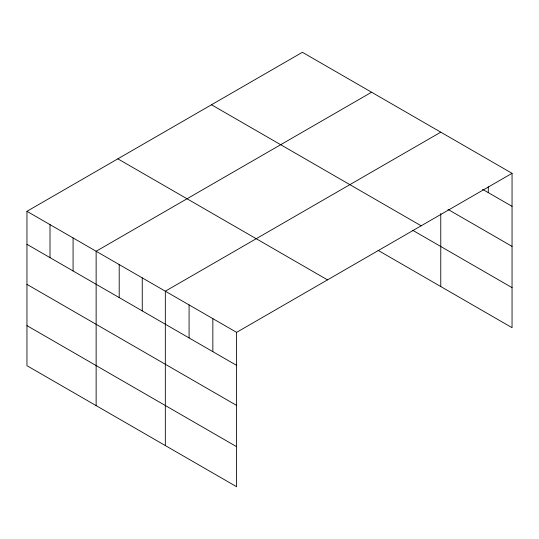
<?xml version="1.0" encoding="UTF-8"?>
<svg xmlns="http://www.w3.org/2000/svg" width="539" height="539" viewBox="0 0 539 539"><rect width="100%" height="100%" fill="white"/><g stroke="black" fill="none" stroke-linecap="round" stroke-linejoin="round"><path stroke-width="0.81" d="M512.05 173.322L236.601 332.354L236.601 486.717L26.95 365.678L26.95 211.308L302.399 52.283L512.05 173.322L512.05 327.692L378.068 250.339M371.58 92.23L96.137 251.255L96.137 405.618M440.767 132.17L165.325 291.201L165.325 445.564M482.526 189.304L512.05 206.343M447.97 209.395L512.05 246.39M211.497 104.761L421.154 225.807M412.658 230.268L512.05 287.644M117.846 158.83L327.503 279.876M26.95 211.308L236.601 332.354M26.95 244.329L236.601 365.375M26.95 284.376L236.601 405.416M26.95 325.63L236.601 446.676M488.287 186.851L488.287 192.625M440.767 213.484L440.767 286.532M212.844 318.637L212.844 351.657M189.081 304.919L189.081 337.94M142.262 277.881L142.262 310.902M119.2 264.568L119.2 297.589M73.075 237.942L73.075 270.962M50.012 224.628L50.012 257.649"/></g></svg>
